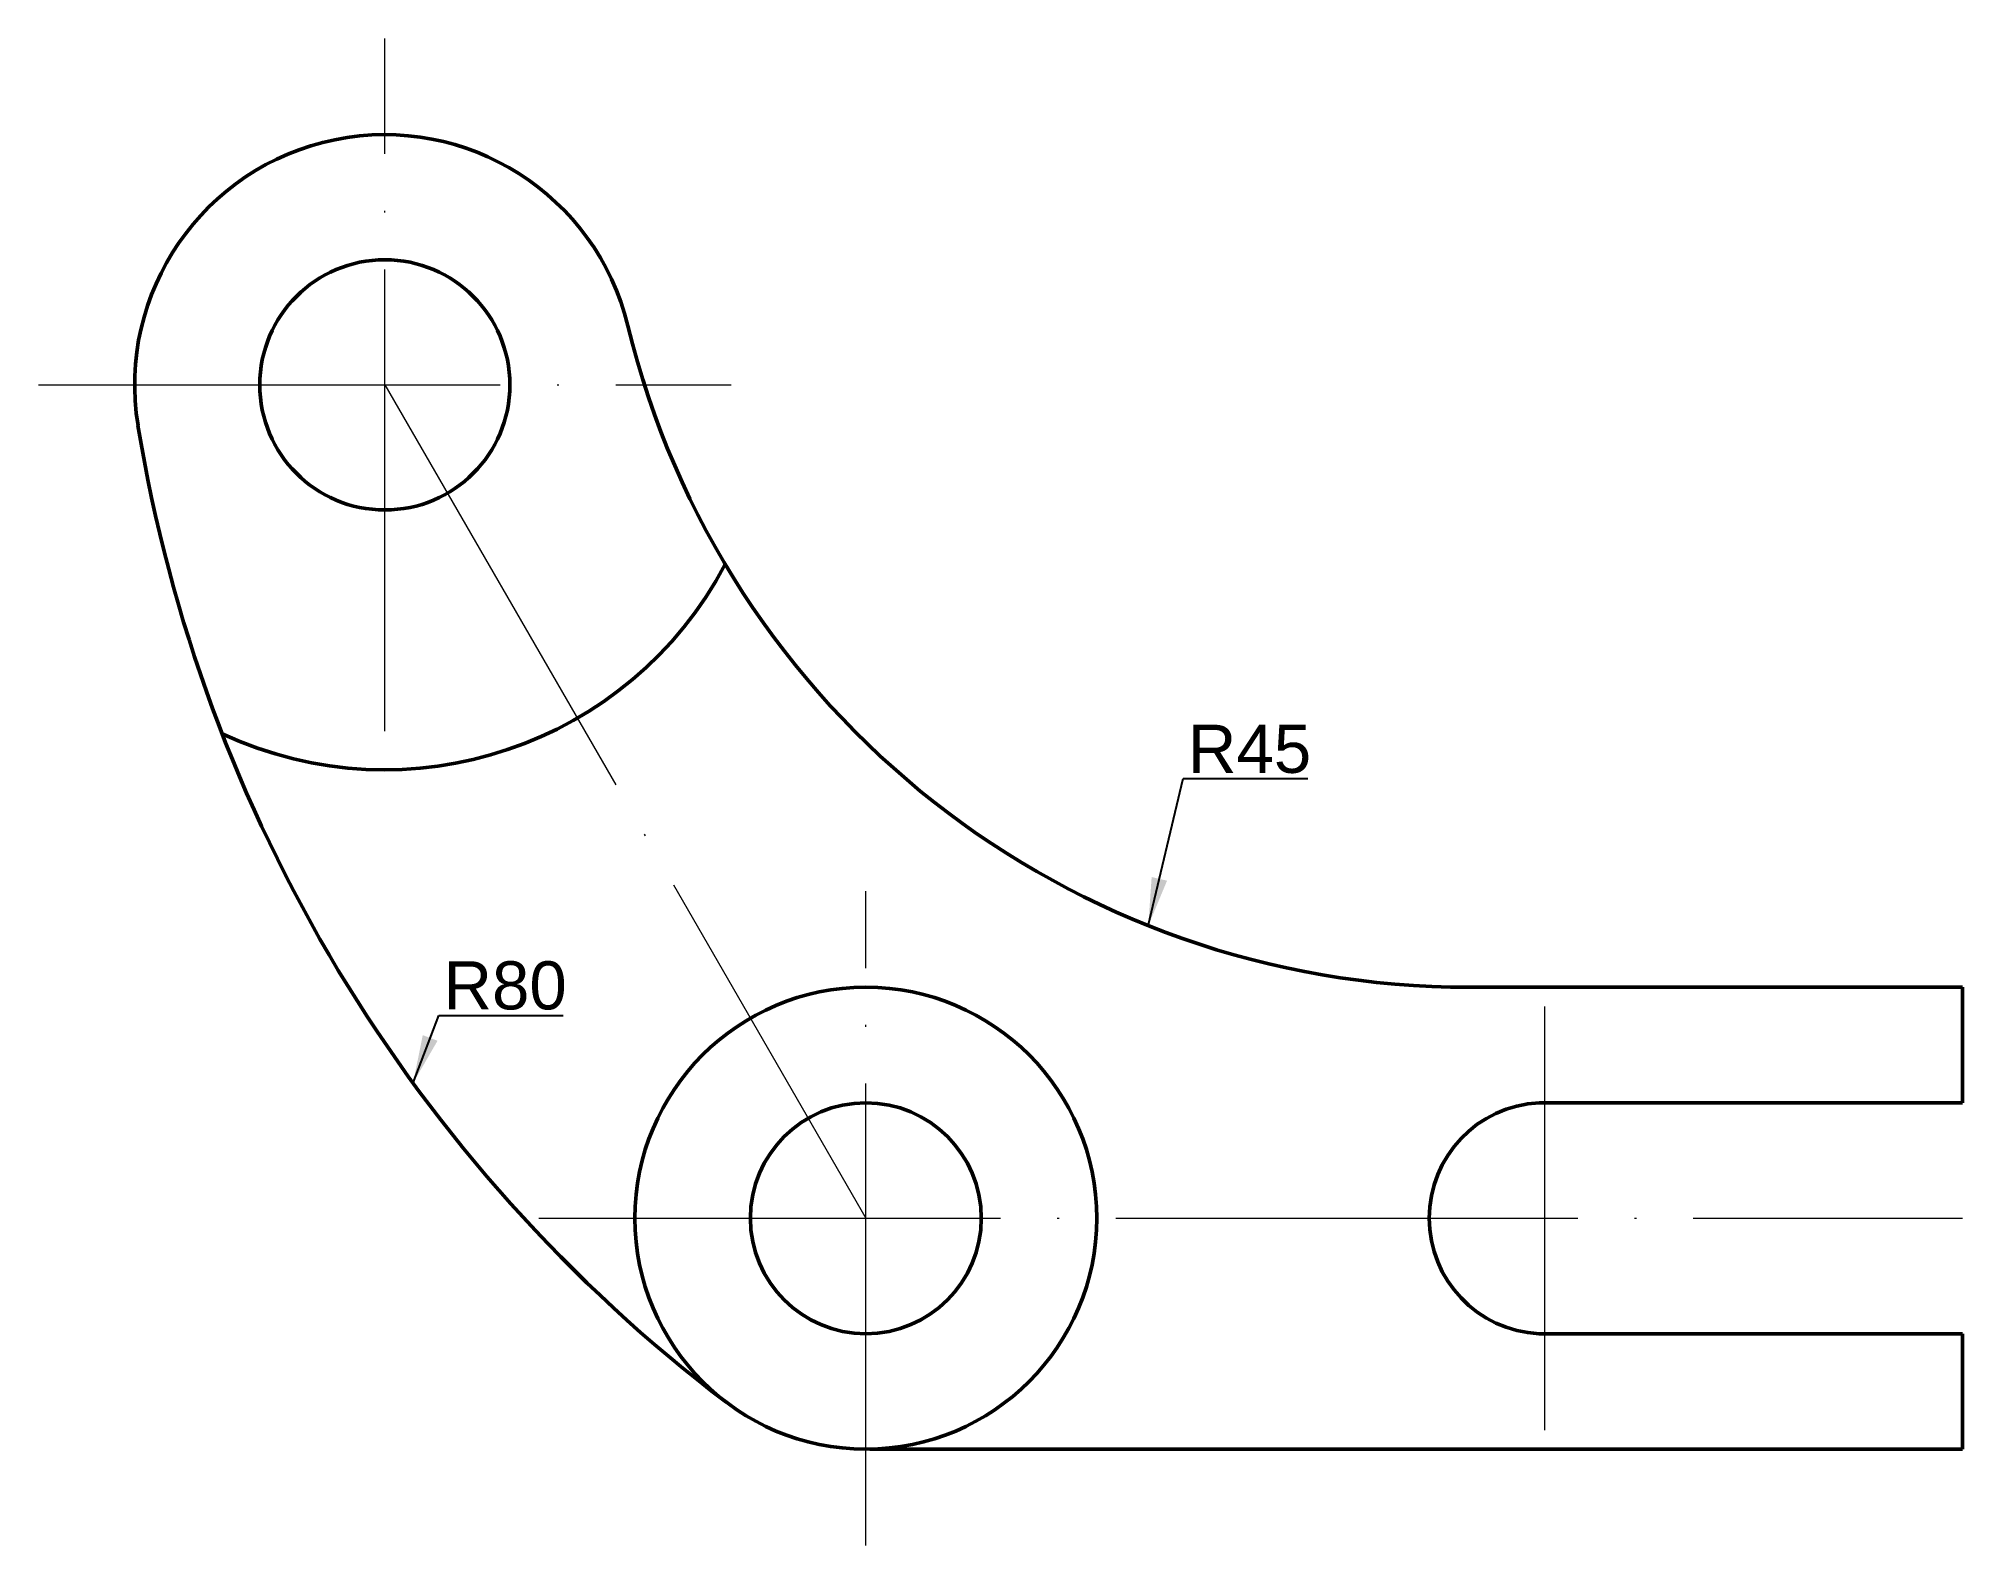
# Model space of a CAD drawing. Header units: millimetres. Extents: x 1438 to 1538, y 360 to 438.
import ezdxf

# ---------------------------------------------------------------- set-up
doc = ezdxf.new("R2010")
doc.units = ezdxf.units.MM
doc.linetypes.add('ACAD_ISO04W100', pattern=[30, 24, -2.95, 0.1, -2.95])
for name, color, linetype, lineweight, true_color in [('Contornos Visibles', 7, 'Continuous', 50, 0xffffff), ('Cotas', 1, 'Continuous', 20, 0xff0000), ('Ejes de revolución', 6, 'ACAD_ISO04W100', 20, 0xff00ff)]:
    doc.layers.add(name, color=color, linetype=linetype, lineweight=lineweight, true_color=true_color)
doc.styles.get("Standard").update_dxf_attribs({"font": ''})
doc.styles.add('textstyle0', font='')
doc.styles.add('textstyle1', font='')
doc.styles.get('Standard').set_extended_font_data('txt')
doc.styles.get('textstyle0').set_extended_font_data('Arial')
doc.styles.get('textstyle1').set_extended_font_data('Arial')
doc.dimstyles.get("Standard").update_dxf_attribs({"dimtxt": 2.5, "dimasz": 2.5, "dimexe": 1.25, "dimexo": 0.625, "dimtad": 1, "dimtxsty": 'Standard', "dimcen": 2.5, "dimadec": 0, "dimazin": 0, "dimtfac": 1, "dimtmove": 0, "dimatfit": 3, "dimfxl": 1, "dimarcsym": 0})

msp = doc.modelspace()

# ---------------------------------------------------------------- linework, layer by layer
at = {"layer": 'Contornos Visibles'}
for p, q in [((1537.61, 388.86), (1511.97, 388.86)), ((1537.61, 388.86), (1537.61, 382.86)), ((1515.61, 382.86), (1537.61, 382.86)), ((1515.61, 370.86), (1537.61, 370.86)), ((1537.61, 370.86), (1537.61, 364.86)), ((1537.61, 364.86), (1480.82, 364.86))]:
    msp.add_line(p, q, dxfattribs=at)
for centre, radius in [((1455.61, 420.16), 6.5), ((1480.61, 376.86), 12), ((1480.61, 376.86), 6)]:
    msp.add_circle(centre, radius, dxfattribs=at)
for centre, radius, start, end in [((1455.61, 420.16), 13, 13.6615, 189.33), ((1511.97, 433.86), 45, 193.6615, 270), ((1521.72, 431.02), 80, 189.33, 232.799), ((1455.61, 420.16), 20, 245.0106, 332.2145), ((1515.9, 376.86), 6.01, 92.8127, 267.1873)]:
    msp.add_arc(centre, radius, start, end, dxfattribs=at)
at = {"layer": 'Ejes de revolución'}
for p, q in [((1455.61, 402.16), (1455.61, 438.16)), ((1437.61, 420.16), (1473.61, 420.16)), ((1455.61, 420.16), (1480.61, 376.86)), ((1480.61, 359.86), (1480.61, 393.86)), ((1515.9, 365.85), (1515.9, 387.86)), ((1463.61, 376.86), (1537.61, 376.86))]:
    msp.add_line(p, q, dxfattribs=at)

# ---------------------------------------------------------------- texts
at = {"layer": 'Cotas', "char_height": 2.5, "attachment_point": 1}
for s, insert, style in [('R45', (1497.35, 402.5), 'textstyle1'), ('R80', (1458.66, 390.21), 'textstyle0')]:
    msp.add_mtext(s, dxfattribs=dict(at, insert=insert, style=style))

# ---------------------------------------------------------------- leaders
at = {"layer": 'Cotas'}
for points in [[(1495.29, 392.06), (1497.1, 399.71), (1503.59, 399.71)], [(1457.08, 383.89), (1458.41, 387.4), (1464.88, 387.4)]]:
    msp.add_leader(points, dimstyle='Standard', override={"dimscale": 1}, dxfattribs=at)

doc.saveas('drawing.dxf')
